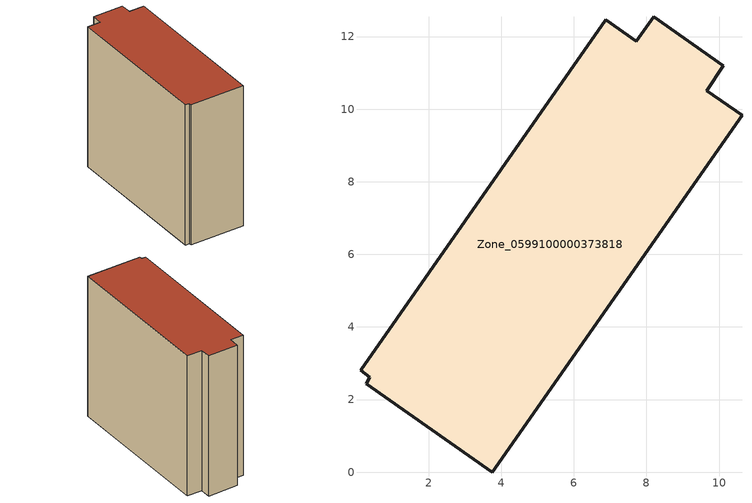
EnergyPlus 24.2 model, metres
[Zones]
Zone_0599100000373818
 floor ground (C_G): 7.72,11.87 8.2,12.54 10.12,11.2 9.66,10.51 10.63,9.83 3.75,0 0.28,2.43 0.38,2.62 0.12,2.81 6.88,12.46 z3.39
 wall outside (C_F): 0.28,2.43 3.75,0 10.63,9.83 9.66,10.51 10.12,11.2 8.2,12.54 7.72,11.87 6.88,12.46 0.12,2.81 0.38,2.62 0.28,2.43 z3.39:14.75
 roof outside (C_R): 0.38,2.62 0.28,2.43 3.75,0 10.63,9.83 9.66,10.51 10.12,11.2 8.2,12.54 7.72,11.87 6.88,12.46 0.12,2.81 z14.75
[BUILDING]
Pand.0599100000373818: North Axis=0; Terrain=City; Loads Convergence Tolerance Value=0.04; Temperature Convergence Tolerance Value=0.4; Solar Distribution=FullExterior; Maximum Number of Warmup Days=25; Minimum Number of Warmup Days=1
[Site:Location]
Rotterdam.The.Hague.AP_ZH_NLD Design_Conditions: Latitude=51.96; Longitude=4.45; Time Zone=1; Elevation=-4.5
[SITE:GROUNDTEMPERATURE:BUILDINGSURFACE]
18, 18, 18, 18, 18, 18, 18, 18, 18, 18, 18, 18
[MATERIAL] Thermal Absorptance=0.9; Solar Absorptance=0.7; Visible Absorptance=0.7
Name | Roughness | Thickness | Conductivity | Density | Specific Heat
G.TI.1992-2005 | MediumSmooth | 0.15 | 0.06 | 540 | 1210
F.TI.1992-2005 | Rough | 0.3 | 0.12 | 1920 | 840
R.TI.1992-2005 | MediumRough | 0.2 | 0.08 | 1500 | 1000
[CONSTRUCTION]
C_G: G.TI.1992-2005
C_F: F.TI.1992-2005
C_R: R.TI.1992-2005
[ZONE]
Zone_0599100000373818: Type=1; Multiplier=1; Ceiling Height=Autocalculate; Volume=Autocalculate; Floor Area=autocalculate; Part of Total Floor Area=Yes
[ZONEINFILTRATION:DESIGNFLOWRATE]
Infil_Zone_0599100000373818: Zone or ZoneList or Space or SpaceList=Zone_0599100000373818; Schedule=AlwaysOn; Design Flow Rate Calculation Method=Flow/Area; Flow Rate per Floor Area=0.0015; Constant Term Coefficient=1; Temperature Term Coefficient=0; Velocity Term Coefficient=0; Velocity Squared Term Coefficient=0
[HVACTEMPLATE:ZONE:IDEALLOADSAIRSYSTEM]
Zone_0599100000373818: Maximum Heating Supply Air Temperature=50; Minimum Cooling Supply Air Temperature=13; Maximum Heating Supply Air Humidity Ratio=0.0156; Minimum Cooling Supply Air Humidity Ratio=0.0077; Heating Limit=NoLimit; Cooling Limit=NoLimit; Dehumidification Control Type=ConstantSensibleHeatRatio; Cooling Sensible Heat Ratio=0.7; Dehumidification Setpoint=60; Humidification Control Type=None; Humidification Setpoint=30; Outdoor Air Method=None; Outdoor Air Flow Rate per Person=0.00944; Outdoor Air Flow Rate per Zone Floor Area=0; Outdoor Air Flow Rate per Zone=0; Demand Controlled Ventilation Type=None; Outdoor Air Economizer Type=NoEconomizer; Heat Recovery Type=None; Sensible Heat Recovery Effectiveness=0.7; Latent Heat Recovery Effectiveness=0.65
[ZONECONTROL:THERMOSTAT]
ThermostatControl_Zone_0599100000373818: Zone or ZoneList=Zone_0599100000373818; Control Type Schedule=DualSetpointControlType; Control 1=Thermostat_Zone_0599100000373818; Temperature Difference Between Cutout And Setpoint=0
[THERMOSTATSETPOINT:DUALSETPOINT]
Thermostat_Zone_0599100000373818: Heating Setpoint Temperature Schedule=HeatingSetpoint_Zone_0599100000373818; Cooling Setpoint Temperature Schedule=CoolingSetpoint_Zone_0599100000373818
[SCHEDULE:COMPACT]
HeatingSetpoint_Zone_0599100000373818: Through: 12/31, For: AllDays, Until: 24:00, 21
CoolingSetpoint_Zone_0599100000373818: Through: 12/31, For: AllDays, Until: 24:00, 24
DualSetpointControlType: Through: 12/31, For: AllDays, Until: 24:00, 4
AlwaysOn: Through: 12/31, For: AllDays, Until: 24:00, 1
